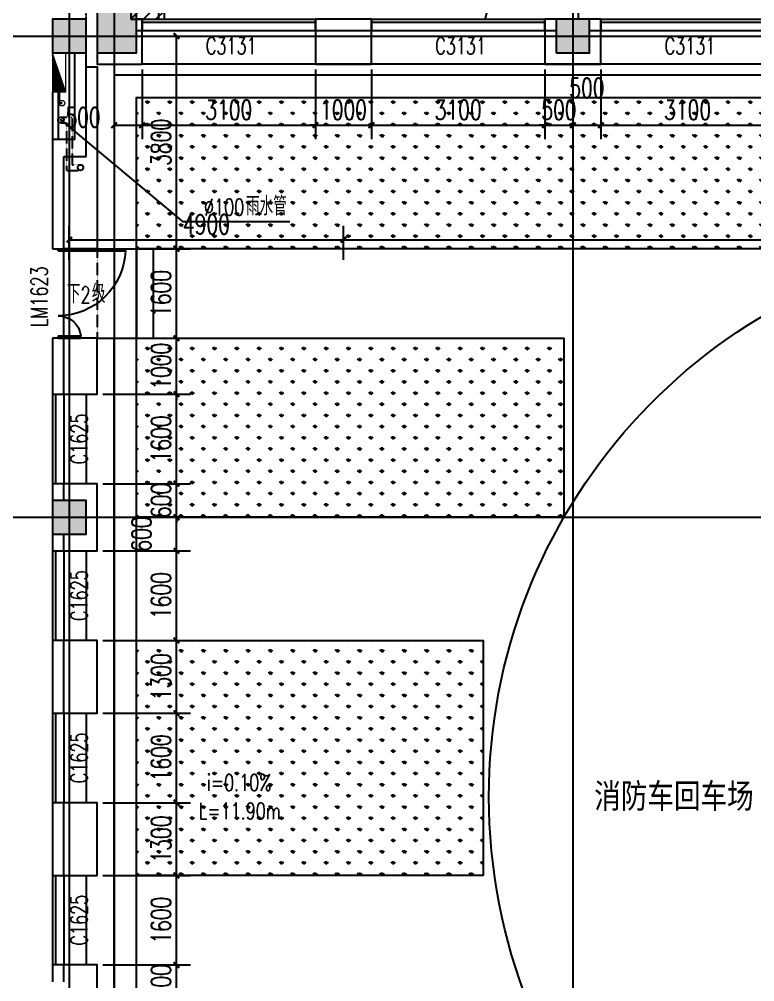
# Model space of a CAD drawing. Header units: millimetres. Extents: x 0 to 118900, y 0 to 84100.
# Drawn here: x 27403 to 40548, y 38690 to 55890 of the extents above; entities that cross this region are included whole.
import ezdxf

# ---------------------------------------------------------------- set-up
doc = ezdxf.new("R2010")
doc.units = ezdxf.units.MM
for name, pattern in [('DASH', [0.35, 0.25, -0.1]), ('DASHED2', [0.375, 0.25, -0.125]), ('DOTE', [2.42, 2, -0.2, 0.02, -0.2])]:
    doc.linetypes.add(name, pattern=pattern)
for name, color, linetype in [('0-PAVE', 156, 'Continuous'), ('COLUMN', 2, 'Continuous'), ('DIM_LEAD', 3, 'Continuous'), ('DIM_SYMB', 3, 'Continuous'), ('DOOR', 4, 'Continuous'), ('DOTE', 1, 'DOTE'), ('EVTR', 6, 'Continuous'), ('FACADE OUTER SKIN', 6, 'Continuous'), ('FUR', 36, 'Continuous'), ('PUB_DIM', 3, 'Continuous'), ('PUB_HATCH', 8, 'Continuous'), ('PUB_TEXT', 7, 'Continuous'), ('RD-侧石线', 9, 'Continuous'), ('SEE', 5, 'Continuous'), ('STAIR', 201, 'Continuous'), ('SURFACE', 6, 'Continuous'), ('TREE4', 66, 'Continuous'), ('WALL', 2, 'Continuous'), ('WINDOW', 4, 'Continuous'), ('WINDOW_TEXT', 7, 'Continuous'), ('排水', 7, 'Continuous')]:
    doc.layers.add(name, color=color, linetype=linetype)
for name, color, linetype, lineweight in [('S-XIAO', 30, 'Continuous', 15), ('S-XP', 1, 'Continuous', 30), ('S-XP-lg', 30, 'Continuous', 15)]:
    doc.layers.add(name, color=color, linetype=linetype, lineweight=lineweight)
doc.styles.add('_TCH_DIM', font='SIMPLEX', dxfattribs={"bigfont": 'GBCBIG'})
doc.styles.add('_TCH_WINDOW', font='SIMPLEX', dxfattribs={"height": 3.5, "bigfont": 'GBCBIG'})
doc.styles.add('DIM_FONT', font='SIMPLEX', dxfattribs={"width": 0.7, "bigfont": 'GBCBIG'})
doc.styles.add('仿宋单线', font='tjromans.shx', dxfattribs={"width": 0.65, "bigfont": 'tjhztxt.shx'})
doc.dimstyles.new('_TCH_ARCH&&100', dxfattribs={"dimtxt": 350, "dimasz": 100, "dimexe": 250, "dimexo": 300, "dimgap": 100, "dimtad": 1, "dimdec": 0, "dimzin": 0, "dimdsep": 46, "dimtxsty": 'DIM_FONT', "dimblk": 'ARCHTICK', "dimcen": 0.09, "dimclrt": 7, "dimazin": 2, "dimtfac": 1, "dimtdec": 0, "dimtix": 1, "dimtmove": 2, "dimatfit": 3, "dimldrblk": 'ARCHTICK', "dimfxl": 1, "dimtolj": 1, "dimtzin": 0, "dimarcsym": 0})

# ---------------------------------------------------------------- blocks, each defined once
blk = doc.blocks.new('A$C2A1F14C1')
for p, q in [((0, -170), (0, 170)), ((39, 209), (117, 209)), ((137, 228), (351, 228)), ((351, 189), (137, 189)), ((39, -209), (117, -209)), ((137, -189), (351, -189)), ((351, -228), (137, -228))]:
    blk.add_line(p, q)
for centre, radius, start, end in [((39, 170), 39, 90, 180), ((137, 209), 19.5, 90, 270), ((351, 209), 19.5, 270, 90), ((381, 178), 21.9, 31.8908, 201.2393), ((-116, 0), 506, 340.4246, 19.5754), ((68, 0), 382, 330.2912, 29.7088), ((39, -170), 39, 180, 270), ((137, -209), 19.5, 90, 270), ((351, -209), 19.5, 270, 90), ((381, -178), 21.9, 158.7607, 328.1092)]:
    blk.add_arc(centre, radius, start, end)
blk = doc.blocks.new('45 SEATS')
at = {"layer": 'FUR'}
for points in [[(1041218, 1665799), (1041218, 1664299), (1040918, 1664299), (1040918, 1665799), (1041218, 1665799)], [(1042168, 1665799), (1042168, 1664299), (1041868, 1664299), (1041868, 1665799), (1042168, 1665799)], [(1043118, 1665799), (1043118, 1664299), (1042818, 1664299), (1042818, 1665799), (1043118, 1665799)], [(1044068, 1665799), (1044068, 1664299), (1043768, 1664299), (1043768, 1665799), (1044068, 1665799)], [(1045018, 1665799), (1045018, 1664299), (1044718, 1664299), (1044718, 1665799), (1045018, 1665799)], [(1041218, 1660899), (1041218, 1663399), (1040918, 1663399), (1040918, 1660899), (1041218, 1660899)], [(1042168, 1660899), (1042168, 1663399), (1041868, 1663399), (1041868, 1660899), (1042168, 1660899)], [(1043118, 1660899), (1043118, 1663399), (1042818, 1663399), (1042818, 1660899), (1043118, 1660899)], [(1044068, 1660899), (1044068, 1663399), (1043768, 1663399), (1043768, 1660899), (1044068, 1660899)], [(1045018, 1660899), (1045018, 1663399), (1044718, 1663399), (1044718, 1660899), (1045018, 1660899)], [(1042168, 1658499), (1042168, 1659999), (1041868, 1659999), (1041868, 1658499), (1042168, 1658499)], [(1043118, 1658499), (1043118, 1659999), (1042818, 1659999), (1042818, 1658499), (1043118, 1658499)], [(1044068, 1658499), (1044068, 1659999), (1043768, 1659999), (1043768, 1658499), (1044068, 1658499)], [(1045018, 1658499), (1045018, 1659999), (1044718, 1659999), (1044718, 1658499), (1045018, 1658499)]]:
    blk.add_lwpolyline(points, dxfattribs=at)
for points in [[(1046518, 1664788), (1047518, 1664788), (1047518, 1659911), (1046518, 1659911), (1046018, 1660411), (1046018, 1664288)], [(1047418, 1660349), (1047418, 1664349), (1047518, 1664349), (1047518, 1660349)], [(1046018, 1663373), (1046618, 1663373), (1046618, 1661326), (1046018, 1661326)]]:
    blk.add_lwpolyline(points, close=True, dxfattribs=at)
at = {"layer": 'SEE', "linetype": 'DASH'}
for p, q in [((1047518, 1660349), (1044054, 1666349)), ((1047518, 1664349), (1043972, 1658149))]:
    blk.add_line(p, q, dxfattribs=at)
at = {"layer": 'SEE'}
blk.add_lwpolyline([(1043418, 1660199), (1043418, 1660499), (1043818, 1660499), (1043818, 1660349), (1047418, 1661364), (1047418, 1659334), (1043818, 1660349), (1043818, 1660199)], close=True, dxfattribs=at)
at = {"layer": 'FUR', "extrusion": (0, 0, -1), "xscale": -1.198432564735413, "yscale": 1.198432445181377, "zscale": -1.198432564735413, "rotation": 180}
for p in [(-1040837, 1665549), (-1041787, 1665549), (-1042737, 1665549), (-1043687, 1665549), (-1044637, 1665549), (-1040837, 1665049), (-1041787, 1665049), (-1042737, 1665049), (-1043687, 1665049), (-1044637, 1665049), (-1040837, 1664549), (-1041787, 1664549), (-1042737, 1664549), (-1043687, 1664549), (-1044637, 1664549)]:
    blk.add_blockref('A$C2A1F14C1', p, dxfattribs=at)
at = {"layer": 'FUR', "extrusion": (0, 0, -1), "xscale": 1.198432564735413, "yscale": 1.198432564735413, "zscale": -1.198432564735413}
for p in [(-1040837, 1663152), (-1041787, 1663152), (-1042737, 1663152), (-1043687, 1663152), (-1044637, 1663152), (-1040837, 1662652), (-1041787, 1662652), (-1042737, 1662652), (-1043687, 1662652), (-1044637, 1662652), (-1040837, 1662152), (-1041787, 1662152), (-1042737, 1662152), (-1043687, 1662152), (-1044637, 1662152), (-1040837, 1661652), (-1041787, 1661652), (-1042737, 1661652), (-1043687, 1661652), (-1044637, 1661652), (-1040837, 1661152), (-1041787, 1661152), (-1042737, 1661152), (-1043687, 1661152), (-1044637, 1661152), (-1041787, 1659749), (-1042737, 1659749), (-1043687, 1659749), (-1044637, 1659749), (-1041787, 1659249), (-1042737, 1659249), (-1043687, 1659249), (-1044637, 1659249), (-1041787, 1658749), (-1042737, 1658749), (-1043687, 1658749), (-1044637, 1658749)]:
    blk.add_blockref('A$C2A1F14C1', p, dxfattribs=at)
blk = doc.blocks.new('WATER PIPE 05')
at = {"layer": 'EVTR', "ltscale": 20}
blk.add_circle((519164, 851351), 50, dxfattribs=at)
at = {"layer": 'SURFACE', "ltscale": 20}
blk.add_lwpolyline([(520914, 853151), (520914, 853351), (520514, 853351)], dxfattribs=at)
blk = doc.blocks.new('AXIS-NET-07')
at = {"layer": 'DOTE'}
for p, q in [((735344, 1612362.8), (735344, 1540152.8)), ((736144, 1612362.8), (736144, 1540152.8)), ((744344, 1612362.8), (744344, 1540152.8)), ((716444, 1589852.8), (796044, 1589852.8)), ((716444, 1581252.8), (796044, 1581252.8))]:
    blk.add_line(p, q, dxfattribs=at)
blk = doc.blocks.new('_FZH')
blk.add_lwpolyline([(-0.5, -0.5), (0.5, -0.5), (0.5, 0.5), (-0.5, 0.5)], close=True)
at = {"layer": 'PUB_HATCH'}
blk.add_solid([(-0.5, -0.5), (0.5, -0.5), (-0.5, 0.5), (0.5, 0.5)], dxfattribs=at)
blk = doc.blocks.new('$WINLIB2D$00000004')
at = {"color": 0}
for points in [[(-0.5, 0.5), (-0.5, -0.5)], [(-0.5, 0.5), (0.5, 0.5)], [(0.5, -0.5), (0.5, 0.5)], [(-0.5, 0.2406), (0.5, 0.2406)], [(-0.5, -0.5), (0.5, -0.5)]]:
    blk.add_lwpolyline(points, dxfattribs=at)
blk = doc.blocks.new('$DorLib2D$00000225')
at = {"color": 0}
for p, q in [((0.475, -0.001), (0.475, 0.752)), ((0.475, 0.752), (0.5, 0.752)), ((0.5, -0.001), (0.5, 0.752)), ((-0.5, 0), (-0.5, 0.252)), ((-0.475, 0.252), (-0.5, 0.252)), ((-0.475, 0), (-0.475, 0.252)), ((-0.475, 0), (-0.5, 0)), ((0.475, -0.001), (0.5, -0.001))]:
    blk.add_line(p, q, dxfattribs=at)
for centre, radius, start, end in [((0.505, -0.002), 0.755, 92.2493, 179.7238), ((-0.501, 0.003), 0.251, 359.7899, 84.0974)]:
    blk.add_arc(centre, radius, start, end, dxfattribs=at)
blk = doc.blocks.new('_ArchTick')
at = {"color": 0, "linetype": 'ByBlock', "const_width": 0.4}
blk.add_lwpolyline([(-0.5, -0.5), (0.5, 0.5)], dxfattribs=at)
blk = doc.blocks.new('*D484')
at = {"layer": 'Defpoints', "color": 0, "transparency": 16777216}
for p in [(33198, 51951), (28298, 51290), (33198, 51290)]:
    blk.add_point(p, dxfattribs=at)
at = {"layer": 'PUB_DIM', "color": 0, "lineweight": -2, "transparency": 16777216}
for p, q in [((28298, 51590), (28298, 52201)), ((33198, 51590), (33198, 52201)), ((28298, 51951), (33198, 51951))]:
    blk.add_line(p, q, dxfattribs=at)
at = {"layer": 'PUB_DIM', "color": 0, "lineweight": -2, "transparency": 16777216, "xscale": 100, "yscale": 100, "zscale": 100, "rotation": 180}
blk.add_blockref('_ArchTick', (28298, 51951), dxfattribs=at)
at = {"layer": 'PUB_DIM', "color": 0, "lineweight": -2, "transparency": 16777216, "xscale": 100, "yscale": 100, "zscale": 100}
blk.add_blockref('_ArchTick', (33198, 51951), dxfattribs=at)
at = {"layer": 'PUB_DIM', "color": 7, "transparency": 16777216, "insert": (30748, 52226), "char_height": 350, "attachment_point": 5, "style": 'DIM_FONT'}
blk.add_mtext('\\A1;4900', dxfattribs=at)
blk = doc.blocks.new('*D485')
at = {"layer": 'Defpoints', "color": 0, "transparency": 16777216}
for p in [(51198, 51951), (33198, 51290), (51198, 51290)]:
    blk.add_point(p, dxfattribs=at)
at = {"layer": 'PUB_DIM', "color": 0, "lineweight": -2, "transparency": 16777216}
for p, q in [((33198, 51590), (33198, 52201)), ((51198, 51590), (51198, 52201)), ((33198, 51951), (51198, 51951))]:
    blk.add_line(p, q, dxfattribs=at)
at = {"layer": 'PUB_DIM', "color": 0, "lineweight": -2, "transparency": 16777216, "xscale": 100, "yscale": 100, "zscale": 100, "rotation": 180}
blk.add_blockref('_ArchTick', (33198, 51951), dxfattribs=at)
at = {"layer": 'PUB_DIM', "color": 0, "lineweight": -2, "transparency": 16777216, "xscale": 100, "yscale": 100, "zscale": 100}
blk.add_blockref('_ArchTick', (51198, 51951), dxfattribs=at)
at = {"layer": 'PUB_DIM', "color": 7, "transparency": 16777216, "insert": (42198, 52226), "char_height": 350, "attachment_point": 5, "style": 'DIM_FONT'}
blk.add_mtext('\\A1;18000', dxfattribs=at)
blk = doc.blocks.new('*D494')
at = {"layer": 'Defpoints', "color": 0, "transparency": 16777216}
for p in [(28598, 38990), (30213, 38990), (28598, 38390)]:
    blk.add_point(p, dxfattribs=at)
at = {"layer": 'PUB_DIM', "color": 0, "lineweight": -2, "transparency": 16777216}
for p, q in [((30213, 38990), (30213, 39090)), ((28898, 38990), (30463, 38990)), ((30213, 38390), (30213, 38990)), ((28898, 38390), (30463, 38390)), ((30213, 38390), (30213, 38290))]:
    blk.add_line(p, q, dxfattribs=at)
at = {"layer": 'PUB_DIM', "color": 0, "lineweight": -2, "transparency": 16777216, "xscale": 100, "yscale": 100, "zscale": 100}
for p, rotation in [((30213, 38990), 270), ((30213, 38390), 90)]:
    blk.add_blockref('_ArchTick', p, dxfattribs=dict(at, rotation=rotation))
at = {"layer": 'PUB_DIM', "color": 7, "transparency": 16777216, "insert": (29938, 38690), "char_height": 350, "attachment_point": 5, "rotation": 90, "style": 'DIM_FONT'}
blk.add_mtext('\\A1;600', dxfattribs=at)
blk = doc.blocks.new('*D495')
at = {"layer": 'Defpoints', "color": 0, "transparency": 16777216}
for p in [(28598, 40590), (30213, 40590), (28598, 38990)]:
    blk.add_point(p, dxfattribs=at)
at = {"layer": 'PUB_DIM', "color": 0, "lineweight": -2, "transparency": 16777216}
for p, q in [((28898, 40590), (30463, 40590)), ((30213, 38990), (30213, 40590)), ((28898, 38990), (30463, 38990))]:
    blk.add_line(p, q, dxfattribs=at)
at = {"layer": 'PUB_DIM', "color": 0, "lineweight": -2, "transparency": 16777216, "xscale": 100, "yscale": 100, "zscale": 100}
for p, rotation in [((30213, 40590), 90), ((30213, 38990), 270)]:
    blk.add_blockref('_ArchTick', p, dxfattribs=dict(at, rotation=rotation))
at = {"layer": 'PUB_DIM', "color": 7, "transparency": 16777216, "insert": (29938, 39790), "char_height": 350, "attachment_point": 5, "rotation": 90, "style": 'DIM_FONT'}
blk.add_mtext('\\A1;1600', dxfattribs=at)
blk = doc.blocks.new('*D496')
at = {"layer": 'Defpoints', "color": 0, "transparency": 16777216}
for p in [(28598, 41890), (30213, 41890), (28598, 40590)]:
    blk.add_point(p, dxfattribs=at)
at = {"layer": 'PUB_DIM', "color": 0, "lineweight": -2, "transparency": 16777216}
for p, q in [((28898, 41890), (30463, 41890)), ((30213, 40590), (30213, 41890)), ((28898, 40590), (30463, 40590))]:
    blk.add_line(p, q, dxfattribs=at)
at = {"layer": 'PUB_DIM', "color": 0, "lineweight": -2, "transparency": 16777216, "xscale": 100, "yscale": 100, "zscale": 100}
for p, rotation in [((30213, 41890), 90), ((30213, 40590), 270)]:
    blk.add_blockref('_ArchTick', p, dxfattribs=dict(at, rotation=rotation))
at = {"layer": 'PUB_DIM', "color": 7, "transparency": 16777216, "insert": (29938, 41240), "char_height": 350, "attachment_point": 5, "rotation": 90, "style": 'DIM_FONT'}
blk.add_mtext('\\A1;1300', dxfattribs=at)
blk = doc.blocks.new('*D497')
at = {"layer": 'Defpoints', "color": 0, "transparency": 16777216}
for p in [(28598, 43490), (30213, 43490), (28598, 41890)]:
    blk.add_point(p, dxfattribs=at)
at = {"layer": 'PUB_DIM', "color": 0, "lineweight": -2, "transparency": 16777216}
for p, q in [((28898, 43490), (30463, 43490)), ((30213, 41890), (30213, 43490)), ((28898, 41890), (30463, 41890))]:
    blk.add_line(p, q, dxfattribs=at)
at = {"layer": 'PUB_DIM', "color": 0, "lineweight": -2, "transparency": 16777216, "xscale": 100, "yscale": 100, "zscale": 100}
for p, rotation in [((30213, 43490), 90), ((30213, 41890), 270)]:
    blk.add_blockref('_ArchTick', p, dxfattribs=dict(at, rotation=rotation))
at = {"layer": 'PUB_DIM', "color": 7, "transparency": 16777216, "insert": (29938, 42690), "char_height": 350, "attachment_point": 5, "rotation": 90, "style": 'DIM_FONT'}
blk.add_mtext('\\A1;1600', dxfattribs=at)
blk = doc.blocks.new('*D498')
at = {"layer": 'Defpoints', "color": 0, "transparency": 16777216}
for p in [(28598, 44790), (30213, 44790), (28598, 43490)]:
    blk.add_point(p, dxfattribs=at)
at = {"layer": 'PUB_DIM', "color": 0, "lineweight": -2, "transparency": 16777216}
for p, q in [((28898, 44790), (30463, 44790)), ((30213, 43490), (30213, 44790)), ((28898, 43490), (30463, 43490))]:
    blk.add_line(p, q, dxfattribs=at)
at = {"layer": 'PUB_DIM', "color": 0, "lineweight": -2, "transparency": 16777216, "xscale": 100, "yscale": 100, "zscale": 100}
for p, rotation in [((30213, 44790), 90), ((30213, 43490), 270)]:
    blk.add_blockref('_ArchTick', p, dxfattribs=dict(at, rotation=rotation))
at = {"layer": 'PUB_DIM', "color": 7, "transparency": 16777216, "insert": (29938, 44140), "char_height": 350, "attachment_point": 5, "rotation": 90, "style": 'DIM_FONT'}
blk.add_mtext('\\A1;1300', dxfattribs=at)
blk = doc.blocks.new('*D499')
at = {"layer": 'Defpoints', "color": 0, "transparency": 16777216}
for p in [(28598, 46390), (30213, 46390), (28598, 44790)]:
    blk.add_point(p, dxfattribs=at)
at = {"layer": 'PUB_DIM', "color": 0, "lineweight": -2, "transparency": 16777216}
for p, q in [((28898, 46390), (30463, 46390)), ((30213, 44790), (30213, 46390)), ((28898, 44790), (30463, 44790))]:
    blk.add_line(p, q, dxfattribs=at)
at = {"layer": 'PUB_DIM', "color": 0, "lineweight": -2, "transparency": 16777216, "xscale": 100, "yscale": 100, "zscale": 100}
for p, rotation in [((30213, 46390), 90), ((30213, 44790), 270)]:
    blk.add_blockref('_ArchTick', p, dxfattribs=dict(at, rotation=rotation))
at = {"layer": 'PUB_DIM', "color": 7, "transparency": 16777216, "insert": (29938, 45590), "char_height": 350, "attachment_point": 5, "rotation": 90, "style": 'DIM_FONT'}
blk.add_mtext('\\A1;1600', dxfattribs=at)
blk = doc.blocks.new('*D500')
at = {"layer": 'Defpoints', "color": 0, "transparency": 16777216}
for p in [(28598, 46990), (30213, 46990), (28598, 46390)]:
    blk.add_point(p, dxfattribs=at)
at = {"layer": 'PUB_DIM', "color": 0, "lineweight": -2, "transparency": 16777216}
for p, q in [((28898, 46990), (30463, 46990)), ((30213, 46390), (30213, 46990)), ((28898, 46390), (30463, 46390))]:
    blk.add_line(p, q, dxfattribs=at)
at = {"layer": 'PUB_DIM', "color": 0, "lineweight": -2, "transparency": 16777216, "xscale": 100, "yscale": 100, "zscale": 100}
for p, rotation in [((30213, 46990), 90), ((30213, 46390), 270)]:
    blk.add_blockref('_ArchTick', p, dxfattribs=dict(at, rotation=rotation))
at = {"layer": 'PUB_DIM', "color": 7, "transparency": 16777216, "insert": (29588, 46690), "char_height": 350, "attachment_point": 5, "rotation": 90, "style": 'DIM_FONT'}
blk.add_mtext('\\A1;600', dxfattribs=at)
blk = doc.blocks.new('*D501')
at = {"layer": 'Defpoints', "color": 0, "transparency": 16777216}
for p in [(28598, 47590), (30213, 47590), (28598, 46990)]:
    blk.add_point(p, dxfattribs=at)
at = {"layer": 'PUB_DIM', "color": 0, "lineweight": -2, "transparency": 16777216}
for p, q in [((30213, 47590), (30213, 47690)), ((28898, 47590), (30463, 47590)), ((30213, 46990), (30213, 47590)), ((28898, 46990), (30463, 46990)), ((30213, 46990), (30213, 46890))]:
    blk.add_line(p, q, dxfattribs=at)
at = {"layer": 'PUB_DIM', "color": 0, "lineweight": -2, "transparency": 16777216, "xscale": 100, "yscale": 100, "zscale": 100}
for p, rotation in [((30213, 47590), 270), ((30213, 46990), 90)]:
    blk.add_blockref('_ArchTick', p, dxfattribs=dict(at, rotation=rotation))
at = {"layer": 'PUB_DIM', "color": 7, "transparency": 16777216, "insert": (29938, 47290), "char_height": 350, "attachment_point": 5, "rotation": 90, "style": 'DIM_FONT'}
blk.add_mtext('\\A1;600', dxfattribs=at)
blk = doc.blocks.new('*D502')
at = {"layer": 'Defpoints', "color": 0, "transparency": 16777216}
for p in [(28598, 49190), (30213, 49190), (28598, 47590)]:
    blk.add_point(p, dxfattribs=at)
at = {"layer": 'PUB_DIM', "color": 0, "lineweight": -2, "transparency": 16777216}
for p, q in [((28898, 49190), (30463, 49190)), ((30213, 47590), (30213, 49190)), ((28898, 47590), (30463, 47590))]:
    blk.add_line(p, q, dxfattribs=at)
at = {"layer": 'PUB_DIM', "color": 0, "lineweight": -2, "transparency": 16777216, "xscale": 100, "yscale": 100, "zscale": 100}
for p, rotation in [((30213, 49190), 90), ((30213, 47590), 270)]:
    blk.add_blockref('_ArchTick', p, dxfattribs=dict(at, rotation=rotation))
at = {"layer": 'PUB_DIM', "color": 7, "transparency": 16777216, "insert": (29938, 48390), "char_height": 350, "attachment_point": 5, "rotation": 90, "style": 'DIM_FONT'}
blk.add_mtext('\\A1;1600', dxfattribs=at)
blk = doc.blocks.new('*D503')
at = {"layer": 'Defpoints', "color": 0, "transparency": 16777216}
for p in [(28598, 50190), (30213, 50190), (28598, 49190)]:
    blk.add_point(p, dxfattribs=at)
at = {"layer": 'PUB_DIM', "color": 0, "lineweight": -2, "transparency": 16777216}
for p, q in [((30213, 50190), (30213, 50290)), ((28898, 50190), (30463, 50190)), ((30213, 49190), (30213, 50190)), ((28898, 49190), (30463, 49190)), ((30213, 49190), (30213, 49090))]:
    blk.add_line(p, q, dxfattribs=at)
at = {"layer": 'PUB_DIM', "color": 0, "lineweight": -2, "transparency": 16777216, "xscale": 100, "yscale": 100, "zscale": 100}
for p, rotation in [((30213, 50190), 270), ((30213, 49190), 90)]:
    blk.add_blockref('_ArchTick', p, dxfattribs=dict(at, rotation=rotation))
at = {"layer": 'PUB_DIM', "color": 7, "transparency": 16777216, "insert": (29938, 49690), "char_height": 350, "attachment_point": 5, "rotation": 90, "style": 'DIM_FONT'}
blk.add_mtext('\\A1;1000', dxfattribs=at)
blk = doc.blocks.new('*D504')
at = {"layer": 'Defpoints', "color": 0, "transparency": 16777216}
for p in [(28598, 51790), (30213, 51790), (28598, 50190)]:
    blk.add_point(p, dxfattribs=at)
at = {"layer": 'PUB_DIM', "color": 0, "lineweight": -2, "transparency": 16777216}
for p, q in [((28898, 51790), (30463, 51790)), ((30213, 50190), (30213, 51790)), ((28898, 50190), (30463, 50190))]:
    blk.add_line(p, q, dxfattribs=at)
at = {"layer": 'PUB_DIM', "color": 0, "lineweight": -2, "transparency": 16777216, "xscale": 100, "yscale": 100, "zscale": 100}
for p, rotation in [((30213, 51790), 90), ((30213, 50190), 270)]:
    blk.add_blockref('_ArchTick', p, dxfattribs=dict(at, rotation=rotation))
at = {"layer": 'PUB_DIM', "color": 7, "transparency": 16777216, "insert": (29938, 50990), "char_height": 350, "attachment_point": 5, "rotation": 90, "style": 'DIM_FONT'}
blk.add_mtext('\\A1;1600', dxfattribs=at)
blk = doc.blocks.new('*D505')
at = {"layer": 'Defpoints', "color": 0, "transparency": 16777216}
for p in [(28598, 55590), (30213, 55590), (28598, 51790)]:
    blk.add_point(p, dxfattribs=at)
at = {"layer": 'PUB_DIM', "color": 0, "lineweight": -2, "transparency": 16777216}
for p, q in [((28898, 55590), (30463, 55590)), ((30213, 51790), (30213, 55590)), ((28898, 51790), (30463, 51790))]:
    blk.add_line(p, q, dxfattribs=at)
at = {"layer": 'PUB_DIM', "color": 0, "lineweight": -2, "transparency": 16777216, "xscale": 100, "yscale": 100, "zscale": 100}
for p, rotation in [((30213, 55590), 90), ((30213, 51790), 270)]:
    blk.add_blockref('_ArchTick', p, dxfattribs=dict(at, rotation=rotation))
at = {"layer": 'PUB_DIM', "color": 7, "transparency": 16777216, "insert": (29938, 53690), "char_height": 350, "attachment_point": 5, "rotation": 90, "style": 'DIM_FONT'}
blk.add_mtext('\\A1;3800', dxfattribs=at)
blk = doc.blocks.new('*D506')
at = {"layer": 'Defpoints', "color": 0, "transparency": 16777216}
for p in [(27998, 56708), (24498, 55890), (27998, 55890)]:
    blk.add_point(p, dxfattribs=at)
at = {"layer": 'PUB_DIM', "color": 0, "lineweight": -2, "transparency": 16777216}
for p, q in [((24498, 56190), (24498, 56958)), ((27998, 56190), (27998, 56958)), ((24498, 56708), (27998, 56708))]:
    blk.add_line(p, q, dxfattribs=at)
at = {"layer": 'PUB_DIM', "color": 0, "lineweight": -2, "transparency": 16777216, "xscale": 100, "yscale": 100, "zscale": 100, "rotation": 180}
blk.add_blockref('_ArchTick', (24498, 56708), dxfattribs=at)
at = {"layer": 'PUB_DIM', "color": 0, "lineweight": -2, "transparency": 16777216, "xscale": 100, "yscale": 100, "zscale": 100}
blk.add_blockref('_ArchTick', (27998, 56708), dxfattribs=at)
at = {"layer": 'PUB_DIM', "color": 7, "transparency": 16777216, "insert": (26248, 56983), "char_height": 350, "attachment_point": 5, "style": 'DIM_FONT'}
blk.add_mtext('\\A1;3500', dxfattribs=at)
blk = doc.blocks.new('*D713')
at = {"layer": 'Defpoints', "color": 0, "transparency": 16777216}
for p in [(29098, 55290), (29598, 55290), (29598, 53996)]:
    blk.add_point(p, dxfattribs=at)
at = {"layer": 'PUB_DIM', "color": 0, "lineweight": -2, "transparency": 16777216}
for p, q in [((29098, 54990), (29098, 53746)), ((29598, 54990), (29598, 53746)), ((29098, 53996), (29598, 53996))]:
    blk.add_line(p, q, dxfattribs=at)
at = {"layer": 'PUB_DIM', "color": 0, "lineweight": -2, "transparency": 16777216, "xscale": 100, "yscale": 100, "zscale": 100, "rotation": 180}
blk.add_blockref('_ArchTick', (29098, 53996), dxfattribs=at)
at = {"layer": 'PUB_DIM', "color": 0, "lineweight": -2, "transparency": 16777216, "xscale": 100, "yscale": 100, "zscale": 100}
blk.add_blockref('_ArchTick', (29598, 53996), dxfattribs=at)
at = {"layer": 'PUB_DIM', "color": 7, "transparency": 16777216, "insert": (28543, 54137), "char_height": 350, "attachment_point": 5, "style": 'DIM_FONT'}
blk.add_mtext('\\A1;500', dxfattribs=at)
blk = doc.blocks.new('*D714')
at = {"layer": 'Defpoints', "color": 0, "transparency": 16777216}
for p in [(29598, 55290), (32698, 55290), (32698, 53996)]:
    blk.add_point(p, dxfattribs=at)
at = {"layer": 'PUB_DIM', "color": 0, "lineweight": -2, "transparency": 16777216}
for p, q in [((29598, 54990), (29598, 53746)), ((32698, 54990), (32698, 53746)), ((29598, 53996), (32698, 53996))]:
    blk.add_line(p, q, dxfattribs=at)
at = {"layer": 'PUB_DIM', "color": 0, "lineweight": -2, "transparency": 16777216, "xscale": 100, "yscale": 100, "zscale": 100, "rotation": 180}
blk.add_blockref('_ArchTick', (29598, 53996), dxfattribs=at)
at = {"layer": 'PUB_DIM', "color": 0, "lineweight": -2, "transparency": 16777216, "xscale": 100, "yscale": 100, "zscale": 100}
blk.add_blockref('_ArchTick', (32698, 53996), dxfattribs=at)
at = {"layer": 'PUB_DIM', "color": 7, "transparency": 16777216, "insert": (31148, 54271), "char_height": 350, "attachment_point": 5, "style": 'DIM_FONT'}
blk.add_mtext('\\A1;3100', dxfattribs=at)
blk = doc.blocks.new('*D715')
at = {"layer": 'Defpoints', "color": 0, "transparency": 16777216}
for p in [(32698, 55290), (33698, 55290), (33698, 53996)]:
    blk.add_point(p, dxfattribs=at)
at = {"layer": 'PUB_DIM', "color": 0, "lineweight": -2, "transparency": 16777216}
for p, q in [((32698, 54990), (32698, 53746)), ((33698, 54990), (33698, 53746)), ((32698, 53996), (32598, 53996)), ((32698, 53996), (33698, 53996)), ((33698, 53996), (33798, 53996))]:
    blk.add_line(p, q, dxfattribs=at)
at = {"layer": 'PUB_DIM', "color": 0, "lineweight": -2, "transparency": 16777216, "xscale": 100, "yscale": 100, "zscale": 100}
blk.add_blockref('_ArchTick', (32698, 53996), dxfattribs=at)
at = {"layer": 'PUB_DIM', "color": 0, "lineweight": -2, "transparency": 16777216, "xscale": 100, "yscale": 100, "zscale": 100, "rotation": 180}
blk.add_blockref('_ArchTick', (33698, 53996), dxfattribs=at)
at = {"layer": 'PUB_DIM', "color": 7, "transparency": 16777216, "insert": (33198, 54271), "char_height": 350, "attachment_point": 5, "style": 'DIM_FONT'}
blk.add_mtext('\\A1;1000', dxfattribs=at)
blk = doc.blocks.new('*D716')
at = {"layer": 'Defpoints', "color": 0, "transparency": 16777216}
for p in [(33698, 55290), (36798, 55290), (36798, 53996)]:
    blk.add_point(p, dxfattribs=at)
at = {"layer": 'PUB_DIM', "color": 0, "lineweight": -2, "transparency": 16777216}
for p, q in [((33698, 54990), (33698, 53746)), ((36798, 54990), (36798, 53746)), ((33698, 53996), (36798, 53996))]:
    blk.add_line(p, q, dxfattribs=at)
at = {"layer": 'PUB_DIM', "color": 0, "lineweight": -2, "transparency": 16777216, "xscale": 100, "yscale": 100, "zscale": 100, "rotation": 180}
blk.add_blockref('_ArchTick', (33698, 53996), dxfattribs=at)
at = {"layer": 'PUB_DIM', "color": 0, "lineweight": -2, "transparency": 16777216, "xscale": 100, "yscale": 100, "zscale": 100}
blk.add_blockref('_ArchTick', (36798, 53996), dxfattribs=at)
at = {"layer": 'PUB_DIM', "color": 7, "transparency": 16777216, "insert": (35248, 54271), "char_height": 350, "attachment_point": 5, "style": 'DIM_FONT'}
blk.add_mtext('\\A1;3100', dxfattribs=at)
blk = doc.blocks.new('*D717')
at = {"layer": 'Defpoints', "color": 0, "transparency": 16777216}
for p in [(36798, 55290), (37298, 55290), (37298, 53996)]:
    blk.add_point(p, dxfattribs=at)
at = {"layer": 'PUB_DIM', "color": 0, "lineweight": -2, "transparency": 16777216}
for p, q in [((36798, 54990), (36798, 53746)), ((37298, 54990), (37298, 53746)), ((36798, 53996), (36698, 53996)), ((36798, 53996), (37298, 53996)), ((37298, 53996), (37398, 53996))]:
    blk.add_line(p, q, dxfattribs=at)
at = {"layer": 'PUB_DIM', "color": 0, "lineweight": -2, "transparency": 16777216, "xscale": 100, "yscale": 100, "zscale": 100}
blk.add_blockref('_ArchTick', (36798, 53996), dxfattribs=at)
at = {"layer": 'PUB_DIM', "color": 0, "lineweight": -2, "transparency": 16777216, "xscale": 100, "yscale": 100, "zscale": 100, "rotation": 180}
blk.add_blockref('_ArchTick', (37298, 53996), dxfattribs=at)
at = {"layer": 'PUB_DIM', "color": 7, "transparency": 16777216, "insert": (37048, 54271), "char_height": 350, "attachment_point": 5, "style": 'DIM_FONT'}
blk.add_mtext('\\A1;500', dxfattribs=at)
blk = doc.blocks.new('*D718')
at = {"layer": 'Defpoints', "color": 0, "transparency": 16777216}
for p in [(37298, 55290), (37798, 55290), (37798, 53996)]:
    blk.add_point(p, dxfattribs=at)
at = {"layer": 'PUB_DIM', "color": 0, "lineweight": -2, "transparency": 16777216}
for p, q in [((37298, 54990), (37298, 53746)), ((37798, 54990), (37798, 53746)), ((37298, 53996), (37798, 53996))]:
    blk.add_line(p, q, dxfattribs=at)
at = {"layer": 'PUB_DIM', "color": 0, "lineweight": -2, "transparency": 16777216, "xscale": 100, "yscale": 100, "zscale": 100, "rotation": 180}
blk.add_blockref('_ArchTick', (37298, 53996), dxfattribs=at)
at = {"layer": 'PUB_DIM', "color": 0, "lineweight": -2, "transparency": 16777216, "xscale": 100, "yscale": 100, "zscale": 100}
blk.add_blockref('_ArchTick', (37798, 53996), dxfattribs=at)
at = {"layer": 'PUB_DIM', "color": 7, "transparency": 16777216, "insert": (37548, 54662), "char_height": 350, "attachment_point": 5, "style": 'DIM_FONT'}
blk.add_mtext('\\A1;500', dxfattribs=at)
blk = doc.blocks.new('*D719')
at = {"layer": 'Defpoints', "color": 0, "transparency": 16777216}
for p in [(37798, 55290), (40898, 55290), (40898, 53996)]:
    blk.add_point(p, dxfattribs=at)
at = {"layer": 'PUB_DIM', "color": 0, "lineweight": -2, "transparency": 16777216}
for p, q in [((37798, 54990), (37798, 53746)), ((40898, 54990), (40898, 53746)), ((37798, 53996), (40898, 53996))]:
    blk.add_line(p, q, dxfattribs=at)
at = {"layer": 'PUB_DIM', "color": 0, "lineweight": -2, "transparency": 16777216, "xscale": 100, "yscale": 100, "zscale": 100, "rotation": 180}
blk.add_blockref('_ArchTick', (37798, 53996), dxfattribs=at)
at = {"layer": 'PUB_DIM', "color": 0, "lineweight": -2, "transparency": 16777216, "xscale": 100, "yscale": 100, "zscale": 100}
blk.add_blockref('_ArchTick', (40898, 53996), dxfattribs=at)
at = {"layer": 'PUB_DIM', "color": 7, "transparency": 16777216, "insert": (39348, 54271), "char_height": 350, "attachment_point": 5, "style": 'DIM_FONT'}
blk.add_mtext('\\A1;3100', dxfattribs=at)

msp = doc.modelspace()

# ---------------------------------------------------------------- hatches: boundary and pattern name
at = {"layer": 'S-XIAO', "linetype": 'Continuous'}
h = msp.add_hatch(dxfattribs=at)
h.set_pattern_fill('ANSI31', color=256, scale=10, angle=90, style=0)
h.set_pattern_definition([(224.99999867, (-364278.9914, 23659.9115), (-0.883883456, 0.883883497), [])])
h.paths.add_polyline_path([(27997.6, 55289.9), (27997.6, 54589.9), (28237.6, 54589.9)])
at = {"layer": 'STAIR'}
h = msp.add_hatch(dxfattribs=at)
h.set_pattern_fill('ANSI31', color=256, scale=100, style=0)
h.set_pattern_definition([(45, (29397.56, 55889.89), (-112.253, 112.253), [])])
h.paths.add_polyline_path([(29397.6, 55889.9), (29997.6, 55889.9), (29997.6, 56489.9), (29397.6, 56489.9)])
at = {"layer": 'TREE4'}
h = msp.add_hatch(dxfattribs=at)
h.set_pattern_fill('GRASS', color=256, scale=100, style=0)
h.set_pattern_definition([(90, (29497.56, 51789.89), (-199.559, 199.559), [52.916, -346.202]), (45, (29497.56, 51789.9), (-199.559, 199.559), [52.916, -229.303]), (135, (29497.56, 51789.9), (-199.559, -199.559), [52.916, -229.303])])
h.paths.add_polyline_path([(29497.6, 54489.9), (43803.7, 54489.9), (43803.7, 51789.9), (29497.6, 51789.9)])
h = msp.add_hatch(dxfattribs=at)
h.set_pattern_fill('GRASS', color=256, scale=100, style=0)
h.set_pattern_definition([(90, (29497.56, 46989.89), (-199.559, 199.559), [52.916, -346.202]), (45, (29497.56, 46989.9), (-199.559, 199.559), [52.916, -229.303]), (135, (29497.56, 46989.9), (-199.559, -199.559), [52.916, -229.303])])
h.paths.add_polyline_path([(29497.6, 50189.3), (37137.8, 50189.3), (37137.8, 46989.9), (29497.6, 46989.9)])
h = msp.add_hatch(dxfattribs=at)
h.set_pattern_fill('GRASS', color=256, scale=100, style=0)
h.set_pattern_definition([(90, (29497.56, 40589.89), (-199.559, 199.559), [52.916, -346.202]), (45, (29497.56, 40589.9), (-199.559, 199.559), [52.916, -229.303]), (135, (29497.56, 40589.9), (-199.559, -199.559), [52.916, -229.303])])
h.paths.add_polyline_path([(29497.6, 44789.9), (35696.9, 44789.9), (35696.9, 40589.9), (29497.6, 40589.9)])

# ---------------------------------------------------------------- linework, layer by layer
at = {"layer": '0-PAVE', "ltscale": 20}
msp.add_line((28797.6, 50189.9), (29497.6, 50189.9), dxfattribs=at)
for points in [[(28797.6, 51789.9), (29497.6, 51789.9)], [(29497.6, 51789.9), (29497.6, 50189.9)], [(29797.6, 51789.9), (29797.6, 50189.9)]]:
    msp.add_lwpolyline(points, dxfattribs=at)
at = {"layer": 'COLUMN'}
for p, q in [((27997.6, 53739.9), (27997.6, 53439.9)), ((28397.6, 53739.9), (27997.6, 53739.9)), ((28597.6, 53439.9), (28597.6, 53739.9)), ((28197.6, 53439.9), (28597.6, 53439.9))]:
    msp.add_line(p, q, dxfattribs=at)
at = {"layer": 'DIM_LEAD'}
for p, q in [((28147.6, 54089.9), (30319, 52278)), ((30319, 52278), (32238.1, 52278))]:
    msp.add_line(p, q, dxfattribs=at)
at = {"layer": 'DIM_LEAD', "const_width": 20}
msp.add_lwpolyline([(28139.9, 54096.3, 1), (28155.2, 54083.5, 1)], format="xyb", close=True, dxfattribs=at)
at = {"layer": 'DIM_SYMB'}
msp.add_lwpolyline([(37670.4, 63823), (36722.8, 59956.5), (36908.6, 59832.3), (36483, 59860.3), (36669.2, 59738), (35721.7, 55871.4)], dxfattribs=at)
msp.add_lwpolyline([(29009.6, 50989.9, 0, 0, 0), (29497.6, 50989.9, 80, 0, 0), (29797.6, 50989.9, 0, 0, 0)], format="xyseb", dxfattribs=at)
at = {"layer": 'DOOR'}
msp.add_line((28197.6, 50189.9), (28197.6, 51789.9), dxfattribs=at)
at = {"layer": 'EVTR', "linetype": 'DASH'}
for points in [[(28147.6, 54139.9), (28347.6, 54139.9), (28347.6, 53289.9), (28497.6, 53289.9)], [(28147.6, 54039.9), (28247.6, 54039.9), (28247.6, 53189.9), (28497.6, 53189.9)]]:
    msp.add_lwpolyline(points, dxfattribs=at)
at = {"layer": 'EVTR', "ltscale": 20}
for centre in [(28147.6, 54089.9), (28497.6, 53239.9)]:
    msp.add_circle(centre, 50, dxfattribs=at)
at = {"layer": 'FACADE OUTER SKIN', "ltscale": 20}
for points in [[(28797.6, 55289.9), (28797.6, 55089.9), (29597.6, 55089.9), (29597.6, 55689.9)], [(32697.6, 55689.9), (32697.6, 55089.9), (33697.6, 55089.9), (33697.6, 55689.9)], [(36797.6, 55689.9), (36797.6, 55089.9), (37797.6, 55089.9), (37797.6, 55689.9)], [(28597.6, 55039.9), (28797.6, 55039.9), (28797.6, 51789.9), (28197.6, 51789.9)], [(28197.6, 49189.9), (28797.6, 49189.9), (28797.6, 50189.9), (28197.6, 50189.9)], [(28197.6, 46389.9), (28797.6, 46389.9), (28797.6, 47589.9), (28197.6, 47589.9)], [(28197.6, 43489.9), (28797.6, 43489.9), (28797.6, 44789.9), (28197.6, 44789.9)], [(28197.6, 40589.9), (28797.6, 40589.9), (28797.6, 41889.9), (28197.6, 41889.9)], [(28197.6, 37789.9), (28797.6, 37789.9), (28797.6, 38989.9), (28197.6, 38989.9)]]:
    msp.add_lwpolyline(points, dxfattribs=at)
at = {"layer": 'PUB_DIM'}
msp.add_lwpolyline([(33197.6, 41994.9, 0, 0, 0), (29797.6, 41994.9, 80, 0, 0), (29497.6, 41994.9, 0, 0, 0)], format="xyseb", dxfattribs=at)
at = {"layer": 'RD-侧石线'}
msp.add_lwpolyline([(45797.6, 31989.5, -1.9943997), (55387.6, 44832.1, 0.3382133), (66964.7, 35989.5), (81497.7, 35989.5, 0.4142115), (93497.6, 47989.5), (93497.6, 83100)], format="xyb", dxfattribs=at)
at = {"layer": 'S-XIAO', "linetype": 'Continuous'}
msp.add_lwpolyline([(27997.6, 55289.9), (27997.6, 54589.9), (28237.6, 54589.9), (28237.6, 55289.9)], close=True, dxfattribs=at)
at = {"layer": 'S-XP'}
msp.add_lwpolyline([(28167.6, 54389.9), (28117.6, 54389.9), (28117.6, 54589.9)], dxfattribs=at)
at = {"layer": 'S-XP-lg'}
msp.add_circle((28167.6, 54389.9), 50, dxfattribs=at)
at = {"layer": 'SEE', "ltscale": 20}
for points in [[(69597.6, 55089.9), (29597.6, 55089.9)], [(28597.6, 49189.9), (28597.6, 47589.9)], [(28597.6, 46389.9), (28597.6, 44789.9)], [(28597.6, 43489.9), (28597.6, 41889.9)], [(28597.6, 40589.9), (28597.6, 38989.9)]]:
    msp.add_lwpolyline(points, dxfattribs=at)
at = {"layer": 'STAIR', "linetype": 'DASHED2'}
msp.add_lwpolyline([(28597.6, 55889.9), (28597.6, 63489.9), (36997.6, 63489.9)], dxfattribs=at)
at = {"layer": 'STAIR'}
msp.add_lwpolyline([(29397.6, 55889.9), (29997.6, 55889.9), (29997.6, 56489.9), (29397.6, 56489.9)], close=True, dxfattribs=at)
at = {"layer": 'STAIR', "linetype": 'DASH'}
msp.add_lwpolyline([(28797.6, 51789.9), (28797.6, 50189.9)], dxfattribs=at)
at = {"layer": 'TREE4'}
for points in [[(29497.6, 54489.9), (43803.7, 54489.9), (43803.7, 51789.9), (29497.6, 51789.9)], [(29497.6, 50189.3), (37137.8, 50189.3), (37137.8, 46989.9), (29497.6, 46989.9)], [(29497.6, 44789.9), (35696.9, 44789.9), (35696.9, 40589.9), (29497.6, 40589.9)]]:
    msp.add_lwpolyline(points, close=True, dxfattribs=at)
at = {"layer": 'WALL'}
for p, q in [((37397.6, 55889.9), (37397.6, 63489.9)), ((29597.6, 55889.9), (29497.6, 55889.9)), ((29597.6, 55689.9), (29597.6, 55889.9)), ((33697.6, 55889.9), (32697.6, 55889.9)), ((32697.6, 55889.9), (32697.6, 55689.9)), ((33697.6, 55689.9), (33697.6, 55889.9)), ((36997.6, 55889.9), (36797.6, 55889.9)), ((36797.6, 55889.9), (36797.6, 55689.9)), ((37797.6, 55889.9), (37597.6, 55889.9)), ((37797.6, 55689.9), (37797.6, 55889.9)), ((29497.6, 55689.9), (29597.6, 55689.9)), ((32697.6, 55689.9), (33697.6, 55689.9)), ((36797.6, 55689.9), (36997.6, 55689.9)), ((37597.6, 55689.9), (37797.6, 55689.9)), ((28397.6, 53739.9), (28397.6, 55289.9)), ((28597.6, 53739.9), (28597.6, 55289.9)), ((27997.6, 53439.9), (27997.6, 51789.9)), ((28197.6, 51789.9), (28197.6, 53439.9)), ((27997.6, 51789.9), (28197.6, 51789.9)), ((28197.6, 50189.9), (27997.6, 50189.9)), ((27997.6, 50189.9), (27997.6, 49189.9)), ((28197.6, 49189.9), (28197.6, 50189.9)), ((27997.6, 49189.9), (28197.6, 49189.9)), ((28197.6, 47589.9), (27997.6, 47589.9)), ((27997.6, 47589.9), (27997.6, 47289.9)), ((28197.6, 47289.9), (28197.6, 47589.9)), ((27997.6, 46689.9), (27997.6, 46389.9)), ((28197.6, 46389.9), (28197.6, 46689.9)), ((27997.6, 46389.9), (28197.6, 46389.9)), ((27997.6, 44789.9), (27997.6, 43489.9)), ((28197.6, 44789.9), (27997.6, 44789.9)), ((28197.6, 43489.9), (28197.6, 44789.9)), ((27997.6, 43489.9), (28197.6, 43489.9)), ((27997.6, 41889.9), (27997.6, 40589.9)), ((28197.6, 41889.9), (27997.6, 41889.9)), ((28197.6, 40589.9), (28197.6, 41889.9)), ((27997.6, 40589.9), (28197.6, 40589.9)), ((28197.6, 38989.9), (27997.6, 38989.9)), ((27997.6, 38989.9), (27997.6, 38689.9)), ((28197.6, 38689.9), (28197.6, 38989.9))]:
    msp.add_line(p, q, dxfattribs=at)
for points in [[(27997.6, 54589.9), (27997.6, 53739.9)], [(28097.6, 54589.9), (28097.6, 53739.9)]]:
    msp.add_lwpolyline(points, dxfattribs=at)
at = {"layer": '排水'}
for points in [[(70597.6, 30889.9), (29497.6, 30889.9), (29497.6, 54489.9), (67997.6, 54489.9), (67997.6, 37289.9), (87597.1, 37289.9), (87597.1, 76689.9), (61397.6, 76689.9), (61397.6, 76289.9), (87197.1, 76289.9), (87197.1, 37689.9), (68397.6, 37689.9), (68397.6, 54889.9), (29097.6, 54889.9), (29097.6, 51789.9)], [(29097.6, 35189.9), (29097.6, 50189.9)]]:
    msp.add_lwpolyline(points, dxfattribs=at)

# ---------------------------------------------------------------- block references
at = {"layer": 'COLUMN'}
for p, xscale, yscale, zscale in [((29147.6, 55689.9), 700, 800, 800), ((28297.6, 55589.9), 600, 600, 600), ((37297.6, 55589.9), 600, 600, 600), ((28297.6, 46989.9), 600, 600, 600)]:
    msp.add_blockref('_FZH', p, dxfattribs=dict(at, xscale=xscale, yscale=yscale, zscale=zscale))
at = {"layer": 'DOOR'}
ref = msp.add_blockref('$DorLib2D$00000225', (28097.6, 50989.9), dxfattribs=dict(at, xscale=1600, yscale=-1600, zscale=1600, rotation=89.99999999999794))
ref.add_attrib('A', 'LM1623', (27908.8, 50384.3), dxfattribs={"layer": 'WINDOW_TEXT', "ltscale": 20, "height": 297.5, "rotation": 90, "style": '_TCH_WINDOW', "width": 0.705882})
at = {"layer": 'DOTE'}
msp.add_blockref('AXIS-NET-07', (-707046.5, -1534262.9), dxfattribs=at)
at = {"layer": 'SEE', "rotation": 180}
msp.add_blockref('45 SEATS', (1084915.3, 1722039), dxfattribs=at)
at = {"layer": 'SURFACE'}
msp.add_blockref('WATER PIPE 05', (-491016, -797261.1), dxfattribs=at)
at = {"layer": 'WINDOW'}
ref = msp.add_blockref('$WINLIB2D$00000004', (31147.6, 55789.9), dxfattribs=dict(at, xscale=3100, yscale=200, zscale=3100))
ref.add_attrib('A', 'C3131', (30737.6, 55266.1), dxfattribs={"layer": 'WINDOW_TEXT', "ltscale": 20, "height": 297.5, "style": '_TCH_WINDOW', "width": 0.705882})
ref = msp.add_blockref('$WINLIB2D$00000004', (35247.6, 55789.9), dxfattribs=dict(at, xscale=3100, yscale=200, zscale=3100))
ref.add_attrib('A', 'C3131', (34837.6, 55266.1), dxfattribs={"layer": 'WINDOW_TEXT', "ltscale": 20, "height": 297.5, "style": '_TCH_WINDOW', "width": 0.705882})
ref = msp.add_blockref('$WINLIB2D$00000004', (39347.6, 55789.9), dxfattribs=dict(at, xscale=3100, yscale=200, zscale=3100))
ref.add_attrib('A', 'C3131', (38937.6, 55266.1), dxfattribs={"layer": 'WINDOW_TEXT', "ltscale": 20, "height": 297.5, "style": '_TCH_WINDOW', "width": 0.705882})
ref = msp.add_blockref('$WINLIB2D$00000004', (28097.6, 48389.9), dxfattribs=dict(at, xscale=-1600, yscale=200, zscale=-1600, rotation=89.99999999999793))
ref.add_attrib('A', 'C1625', (28621.3, 47934.9), dxfattribs={"layer": 'WINDOW_TEXT', "ltscale": 20, "height": 297.5, "rotation": 90, "style": '_TCH_WINDOW', "width": 0.705882})
ref = msp.add_blockref('$WINLIB2D$00000004', (28097.6, 45589.9), dxfattribs=dict(at, xscale=1600, yscale=-200, zscale=1600, rotation=270.0000000000015))
ref.add_attrib('A', 'C1625', (28621.3, 45134.9), dxfattribs={"layer": 'WINDOW_TEXT', "ltscale": 20, "height": 297.5, "rotation": 90, "style": '_TCH_WINDOW', "width": 0.705882})
ref = msp.add_blockref('$WINLIB2D$00000004', (28097.6, 42689.9), dxfattribs=dict(at, xscale=1600, yscale=-200, zscale=1600, rotation=270.0000000000015))
ref.add_attrib('A', 'C1625', (28621.3, 42234.9), dxfattribs={"layer": 'WINDOW_TEXT', "ltscale": 20, "height": 297.5, "rotation": 90, "style": '_TCH_WINDOW', "width": 0.705882})
ref = msp.add_blockref('$WINLIB2D$00000004', (28097.6, 39789.9), dxfattribs=dict(at, xscale=1600, yscale=-200, zscale=1600, rotation=270.0000000000015))
ref.add_attrib('A', 'C1625', (28621.3, 39334.9), dxfattribs={"layer": 'WINDOW_TEXT', "ltscale": 20, "height": 297.5, "rotation": 90, "style": '_TCH_WINDOW', "width": 0.705882})

# ---------------------------------------------------------------- texts
at = {"layer": 'PUB_TEXT', "style": '_TCH_DIM', "width": 0.705882}
for s, p in [('%%c100', (30705.4, 52383)), ('2', (28499.8, 50814.9)), ('i=0.10%', (30757.6, 42099.9)), ('L=11.90m', (30612.6, 41592.4))]:
    msp.add_text(s, height=297.5, dxfattribs=at).set_placement(p)
at = {"layer": 'PUB_TEXT'}
for s, height, style, p in [('雨水管', 337.59, '_TCH_DIM', (31455.4, 52383)), ('下', 337.6, '_TCH_DIM', (28254.1, 50814.9)), ('级', 337.6, '_TCH_DIM', (28699.8, 50814.9)), ('消防车回车场', 500, '仿宋单线', (37679.4, 41744.1))]:
    msp.add_text(s, height=height, dxfattribs=dict(at, style=style)).set_placement(p)

# ---------------------------------------------------------------- dimensions: what is measured, and where the dimension line sits
at = {"layer": 'PUB_DIM'}
for p1, p2, distance, picture, middle in [((24497.6, 55889.9), (27997.6, 55889.9), 818.1, '*D506', (26247.6, 56983)), ((28597.6, 51789.9), (28597.6, 55589.9), -1615.9, '*D505', (29938.5, 53689.9)), ((29597.6, 55289.9), (32697.6, 55289.9), -1293.6, '*D714', (31147.6, 54271.3)), ((32697.6, 55289.9), (33697.6, 55289.9), -1293.6, '*D715', (33197.6, 54271.3)), ((33697.6, 55289.9), (36797.6, 55289.9), -1293.6, '*D716', (35247.6, 54271.3)), ((36797.6, 55289.9), (37297.6, 55289.9), -1293.6, '*D717', (37047.6, 54271.3)), ((37797.6, 55289.9), (40897.6, 55289.9), -1293.6, '*D719', (39347.6, 54271.3)), ((28297.6, 51289.9), (33197.6, 51289.9), 660.8, '*D484', (30747.6, 52225.7)), ((33197.6, 51289.9), (51197.6, 51289.9), 660.8, '*D485', (42197.6, 52225.7)), ((28597.6, 50189.9), (28597.6, 51789.9), -1615.9, '*D504', (29938.5, 50989.9)), ((28597.6, 49189.9), (28597.6, 50189.9), -1615.9, '*D503', (29938.5, 49689.9)), ((28597.6, 47589.9), (28597.6, 49189.9), -1615.9, '*D502', (29938.5, 48389.9)), ((28597.6, 46989.9), (28597.6, 47589.9), -1615.9, '*D501', (29938.5, 47289.9)), ((28597.6, 44789.9), (28597.6, 46389.9), -1615.9, '*D499', (29938.5, 45589.9)), ((28597.6, 43489.9), (28597.6, 44789.9), -1615.9, '*D498', (29938.5, 44139.9)), ((28597.6, 41889.9), (28597.6, 43489.9), -1615.9, '*D497', (29938.5, 42689.9)), ((28597.6, 40589.9), (28597.6, 41889.9), -1615.9, '*D496', (29938.5, 41239.9)), ((28597.6, 38989.9), (28597.6, 40589.9), -1615.9, '*D495', (29938.5, 39789.9)), ((28597.6, 38389.9), (28597.6, 38989.9), -1615.9, '*D494', (29938.5, 38689.9))]:
    dim = msp.add_aligned_dim(p1=p1, p2=p2, distance=distance, dimstyle='_TCH_ARCH&&100', dxfattribs=at)
    dim.commit()
    dim.dimension.update_dxf_attribs({"geometry": picture, "text_midpoint": middle})
for base, p1, p2, angle, picture, middle in [((29597.6, 53996.3), (29097.6, 55289.9), (29597.6, 55289.9), 360, '*D713', (28542.6, 54136.9)), ((37797.6, 53996.3), (37297.6, 55289.9), (37797.6, 55289.9), 360, '*D718', (37547.6, 54661.9)), ((30213.5, 46989.9), (28597.6, 46389.9), (28597.6, 46989.9), 90, '*D500', (29588.5, 46689.9))]:
    dim = msp.add_linear_dim(base=base, p1=p1, p2=p2, angle=angle, dimstyle='_TCH_ARCH&&100', dxfattribs=at)
    dim.commit()
    dim.dimension.update_dxf_attribs({"geometry": picture, "text_midpoint": middle, "dimtype": 161})

doc.saveas('drawing.dxf')
